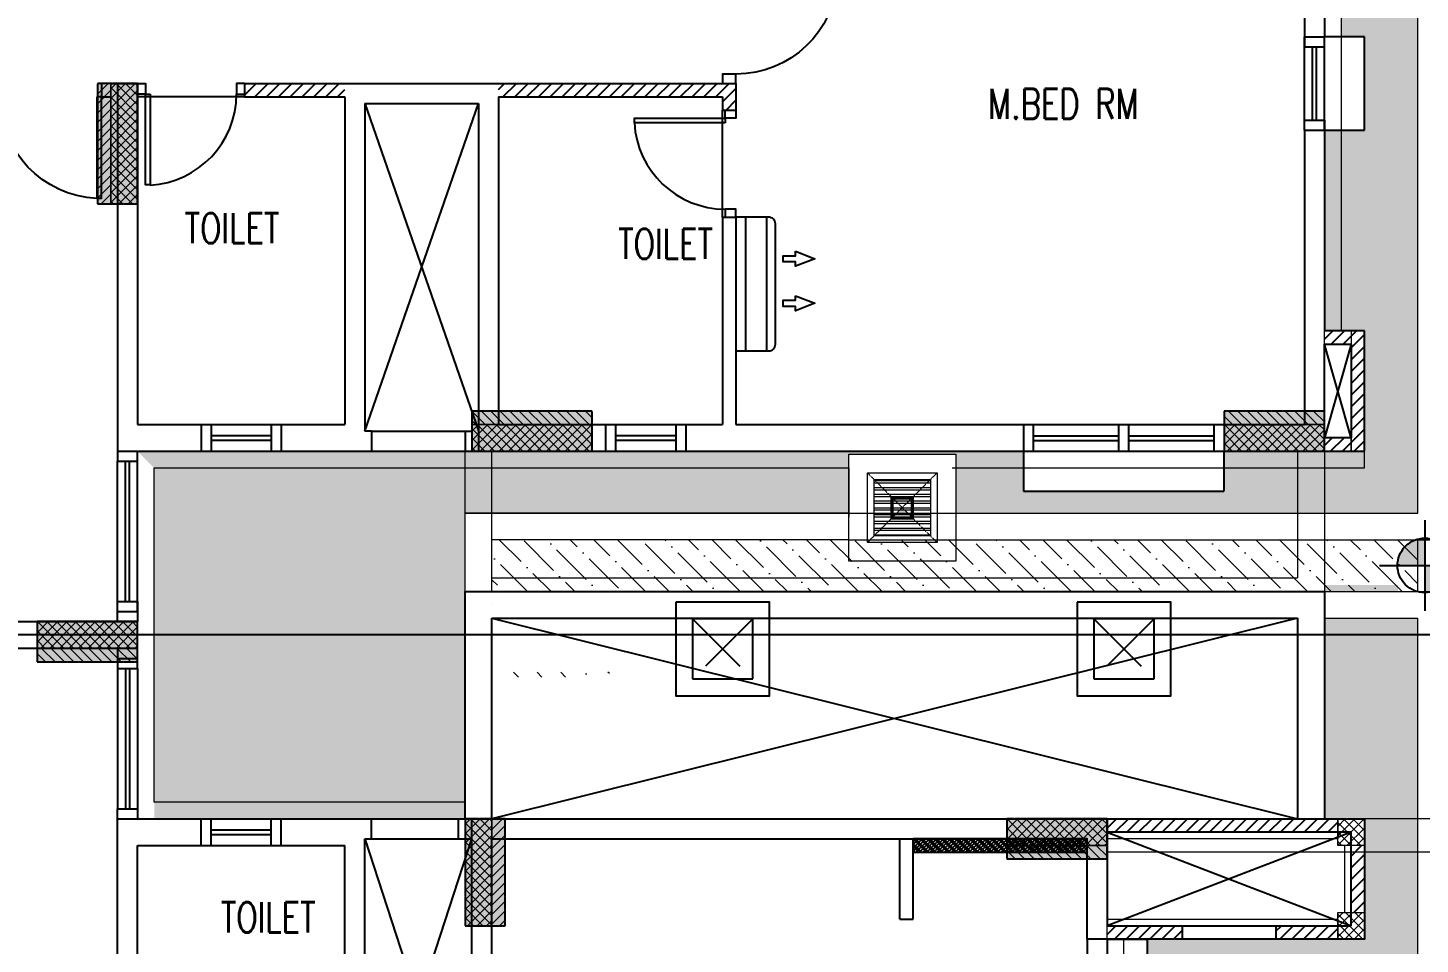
# Model space of a CAD drawing. Header units: millimetres. Extents: x 7964926 to 16080295, y -6277184 to -2986664.
# Drawn here: x 8013416 to 8023827, y -3116447 to -3109593 of the extents above; entities that cross this region are included whole.
import ezdxf

# ---------------------------------------------------------------- set-up
doc = ezdxf.new("R2010")
doc.units = ezdxf.units.MM
doc.header["$LTSCALE"] = 2000
doc.header["$MEASUREMENT"] = 0
for name, pattern in [('( Hidden )', [0.375, 0.25, -0.125]), ('1', [0, 0, 0]), ('CENTER2', [1.125, 0.75, -0.125, 0.125, -0.125]), ('DASHED2', [0.375, 0.25, -0.125]), ('HIDDEN', [0.375, 0.25, -0.125])]:
    doc.linetypes.add(name, pattern=pattern)
for name, color, linetype in [('a-AC units', 7, 'Continuous'), ('a-chajja', 2, 'HIDDEN'), ('a-col', 8, 'DASHED2'), ('a-cutout', 8, 'Continuous'), ('a-door', 8, 'Continuous'), ('a-ele 1', 8, 'Continuous'), ('a-hat col', 252, 'Continuous'), ('a-hatch wall', 8, 'Continuous'), ('a-text m', 8, 'Continuous'), ('a-tile drop', 1, 'Continuous'), ('a-wall', 8, 'Continuous'), ('a-wall @100', 252, 'Continuous'), ('a-window', 8, 'Continuous'), ('EARTHPIT', 230, 'Continuous'), ('L-FL', 7, 'Continuous')]:
    doc.layers.add(name, color=color, linetype=linetype)
for name, color, linetype, lineweight in [('Building block', 7, 'Continuous', 9), ('L - paving', 9, 'Continuous', 5), ('L-CHAMBERS', 50, 'Continuous', 5), ('L-CORECUT', 4, 'Continuous', 5), ('L-ELE 1', 24, 'Continuous', 20), ('L-ELE 2', 30, 'Continuous', 15), ('L-Paver 400x400', 250, '1', 13), ('L-SHRUBS', 96, 'Continuous', 18), ('STR-Column', 250, 'Continuous', 15), ('STR-Column Hatch', 250, 'Continuous', 15), ('STR-Podium Beam', 8, 'Continuous', 15), ('STR-RCC Up Stand', 250, 'Continuous', 15)]:
    doc.layers.add(name, color=color, linetype=linetype, lineweight=lineweight)
doc.styles.add('a-100 txt m', font='romans.shx', dxfattribs={"width": 0.75, "height": 300})
doc.styles.add('Century Gothic', font='GOTHIC.TTF')
doc.styles.get("Standard").update_dxf_attribs({"font": 'romans.shx', "width": 0.75})
pattern_1 = [(45, (1286095.437, 166168.526), (-44.1941738, 44.1941738), [])]
pattern_2 = [(315, (7525272.237, -601275.35), (35.3553391, 35.3553391), []), (45, (7525272.237, -601275.35), (-35.3553391, 35.3553391), [])]
pattern_3 = [(315, (7519897.237, -601275.35), (35.3553391, 35.3553391), []), (45, (7519897.237, -601275.35), (-35.3553391, 35.3553391), [])]
pattern_4 = [(315, (7516397.237, -602750.35), (35.3553391, 35.3553391), []), (45, (7516397.237, -602750.35), (-35.3553391, 35.3553391), [])]
pattern_5 = [(315, (7523647.237, -604225.35), (35.3553391, 35.3553391), []), (45, (7523647.237, -604225.35), (-35.3553391, 35.3553391), [])]
pattern_6 = [(45, (5505401.44, -3613348.786), (-35.3553391, 35.3553391), []), (135, (5505401.44, -3613348.786), (-35.3553391, -35.3553391), [])]
pattern_7 = [(45, (5502751.44, -3607848.786), (-35.3553391, 35.3553391), []), (135, (5502751.44, -3607848.786), (-35.3553391, -35.3553391), [])]
pattern_8 = [(45, (5516563.427, -3499718.836), (-35.3553391, 35.3553391), [])]
pattern_9 = [(315, (7633402.187, -615087.335), (35.3553391, 35.3553391), [])]
pattern_10 = [(315, (7628027.187, -615087.335), (35.3553391, 35.3553391), [])]
pattern_11 = [(45, (5519513.427, -3505218.836), (-35.3553391, 35.3553391), [])]
pattern_12 = [(315, (7624527.187, -616862.335), (35.3553391, 35.3553391), [])]
pattern_13 = [(315, (7631777.187, -618337.335), (35.3553391, 35.3553391), [])]
pattern_14 = [(315, (5509213.427, -3655251.586), (35.3553391, 35.3553391), []), (45, (5509213.427, -3655251.586), (-35.3553391, 35.3553391), [])]
pattern_15 = [(315, (5509212.877, -3656501.586), (35.3553391, 35.3553391), []), (45, (5509212.877, -3656501.586), (-35.3553391, 35.3553391), [])]

# ---------------------------------------------------------------- blocks, each defined once
blk = doc.blocks.new('basement - column')
at = {"layer": 'a-hat col'}
h = blk.add_hatch(color=256, dxfattribs=at)
h.dxf.hatch_style = 1
h.paths.add_polyline_path([(26150, -23949), (25850, -23949), (25850, -24849), (26150, -24849)])
h = blk.add_hatch(color=256, dxfattribs=at)
h.dxf.hatch_style = 1
h.paths.add_polyline_path([(29550, -26399), (28650, -26399), (28650, -26699), (29550, -26699)])
h = blk.add_hatch(color=256, dxfattribs=at)
h.dxf.hatch_style = 1
h.paths.add_polyline_path([(35025, -26399), (34275, -26399), (34275, -26699), (35025, -26699)])
h = blk.add_hatch(color=256, dxfattribs=at)
h.dxf.hatch_style = 1
h.paths.add_polyline_path([(26150, -27974), (25400, -27974), (25400, -28274), (26150, -28274)])
h = blk.add_hatch(color=256, dxfattribs=at)
h.dxf.hatch_style = 1
h.paths.add_polyline_path([(28900, -29449), (28600, -29449), (28600, -30249), (28900, -30249)])
h = blk.add_hatch(color=256, dxfattribs=at)
h.dxf.hatch_style = 1
h.paths.add_polyline_path([(33400, -29449), (32650, -29449), (32650, -29749), (33400, -29749)])
at = {"layer": 'a-col', "linetype": 'DASHED2', "ltscale": 0.001}
for points in [[(25850, -24849), (26150, -24849), (26150, -23949), (25850, -23949)], [(28650, -26399), (28650, -26699), (29550, -26699), (29550, -26399)], [(34275, -26399), (34275, -26699), (35025, -26699), (35025, -26399)], [(25400, -27974), (25400, -28274), (26150, -28274), (26150, -27974)], [(28600, -30249), (28900, -30249), (28900, -29449), (28600, -29449)], [(32650, -29449), (32650, -29749), (33400, -29749), (33400, -29449)]]:
    blk.add_lwpolyline(points, close=True, dxfattribs=at)
blk = doc.blocks.new('*U161')
blk.add_line((70, 0), (70, 0))
blk.add_lwpolyline([(795, 100), (795, 859), (830, 859), (830, 100)], close=True)
for points in [[(0, 100), (70, 100), (70, 0), (0, 0)], [(900, 0), (830, 0), (830, 100), (900, 100)]]:
    blk.add_lwpolyline(points)
blk.add_arc((830, 100), 760, 92.6396, 180)
blk = doc.blocks.new('*U160')
for points in [[(0, 80), (60, 80), (60, 0), (0, 0)], [(800, 80), (740, 80), (740, 0), (800, 0)]]:
    blk.add_lwpolyline(points)
blk.add_lwpolyline([(95, 0), (95, -679), (60, -679), (60, 0)], close=True)
blk.add_arc((57, 2), 683, 273.153, 359.7973)
blk = doc.blocks.new('AC IDU')
at = {"color": 8}
for p, q in [((419493, 283872), (419493, 284872)), ((419651, 283872), (419651, 284872))]:
    blk.add_line(p, q, dxfattribs=at)
blk.add_lwpolyline([(419423, 284872), (419668, 284872, -0.414214), (419718, 284822), (419718, 283922, -0.414214), (419668, 283872), (419423, 283872)], format="xyb", close=True, dxfattribs=at)
at = {"color": 252}
for points in [[(419867, 284460), (420012, 284516), (419867, 284573), (419867, 284539), (419776, 284539), (419776, 284494), (419867, 284494)], [(419867, 284126), (420012, 284183), (419867, 284239), (419867, 284205), (419776, 284205), (419776, 284160), (419867, 284160)]]:
    blk.add_lwpolyline(points, close=True, dxfattribs=at)
blk = doc.blocks.new('GROUND FLOOR -CORE')
at = {"layer": 'Defpoints', "color": 5, "linetype": 'CENTER2', "ltscale": 1000}
blk.add_line((13642.2, -4125), (-21542.2, -4125), dxfattribs=at)
blk = doc.blocks.new('block 1')
at = {"layer": 'a-hatch wall'}
h = blk.add_hatch(dxfattribs=at)
h.set_pattern_fill('ANSI31', color=256, scale=500)
h.set_pattern_definition(pattern_1)
h.paths.add_polyline_path([(8093369, -2873355), (8092619, -2873355), (8092619, -2873455), (8093369, -2873455)])
h = blk.add_hatch(dxfattribs=at)
h.set_pattern_fill('ANSI31', color=256, scale=500)
h.set_pattern_definition(pattern_1)
h.paths.add_polyline_path([(8096294, -2873355), (8094519, -2873355), (8094519, -2873455), (8096194, -2873455), (8096194, -2873555), (8096294, -2873555)])
h = blk.add_hatch(dxfattribs=at)
h.set_pattern_fill('ANSI31', color=256, scale=500)
h.set_pattern_definition(pattern_1)
h.paths.add_polyline_path([(8100994, -2875205), (8100694, -2875205), (8100694, -2875305), (8100894, -2875305), (8100894, -2876005), (8100694, -2876005), (8100694, -2876105), (8100994, -2876105)])
h = blk.add_hatch(dxfattribs=at)
h.set_pattern_fill('ANSI31', color=256, scale=500)
h.set_pattern_definition(pattern_1)
h.paths.add_polyline_path([(8100794, -2878855), (8099069, -2878855), (8099069, -2878955), (8100794, -2878955)])
h.paths.add_polyline_path([(8099631, -2879655), (8099069, -2879655), (8099069, -2879755), (8099631, -2879755)])
h.paths.add_polyline_path([(8100794, -2879655), (8100331, -2879655), (8100331, -2879755), (8100794, -2879755)])
h.paths.add_polyline_path([(8100994, -2879055), (8100894, -2879055), (8100894, -2879555), (8100994, -2879555)])
h = blk.add_hatch(dxfattribs=at)
h.set_pattern_fill('ANSI37', color=256, scale=300)
h.set_pattern_definition([(45, (1285615.5, 166168.526), (-26.5165043, 26.5165043), []), (135, (1285615.5, 166168.526), (-26.5165043, -26.5165043), [])])
h.paths.add_polyline_path([(8097619, -2879005), (8097619, -2879105), (8098919, -2879105), (8098919, -2879005)])
at = {"layer": 'a-chajja', "ltscale": 0.005}
for points in [[(8100694, -2873705), (8100994, -2873705), (8100994, -2873005), (8100694, -2873005)], [(8098444, -2876105), (8098444, -2876405), (8099944, -2876405), (8099944, -2876105)], [(8099069, -2879755), (8099369, -2879755), (8099369, -2881255), (8099069, -2881255)]]:
    blk.add_lwpolyline(points, dxfattribs=at)
at = {"layer": 'a-cutout', "linetype": 'HIDDEN', "ltscale": 1000}
for p, q in [((8093519, -2873505), (8094369, -2875952)), ((8093519, -2875955), (8094369, -2873505)), ((8100894, -2875305), (8100694, -2876005)), ((8100894, -2876005), (8100694, -2875305)), ((8100494, -2877355), (8094468, -2878855)), ((8094469, -2877355), (8100494, -2878855)), ((8100894, -2878955), (8099069, -2879655)), ((8099069, -2878955), (8100894, -2879655)), ((8093519, -2881455), (8094319, -2879005)), ((8093519, -2879005), (8094319, -2881455))]:
    blk.add_line(p, q, dxfattribs=at)
at = {"layer": 'a-door'}
for p, q in [((8093569, -2875955), (8094269, -2875955)), ((8093569, -2876105), (8094269, -2876105)), ((8093569, -2878855), (8094219, -2878855)), ((8093569, -2879005), (8094219, -2879005)), ((8099981, -2879655), (8099981, -2879655))]:
    blk.add_line(p, q, dxfattribs=at)
for points in [[(8099631, -2879655), (8100331, -2879655)], [(8100331, -2879755), (8099631, -2879755)]]:
    blk.add_lwpolyline(points, dxfattribs=at)
at = {"layer": 'a-ele 1'}
for p, q in [((8094269, -2878855), (8094269, -2877155)), ((8094269, -2877155), (8100694, -2877155)), ((8100694, -2877155), (8100694, -2878855)), ((8094469, -2878855), (8094469, -2877355)), ((8094469, -2877355), (8100494, -2877355)), ((8100494, -2877355), (8100494, -2878855)), ((8097519, -2879605), (8097519, -2879005)), ((8097619, -2879605), (8097619, -2879005)), ((8097519, -2879605), (8097619, -2879605))]:
    blk.add_line(p, q, dxfattribs=at)
at = {"layer": 'a-tile drop', "color": 8}
for p, q in [((8092619, -2873455), (8091819, -2873455)), ((8096194, -2874355), (8096194, -2873555))]:
    blk.add_line(p, q, dxfattribs=at)
at = {"layer": 'a-wall'}
for p, q in [((8100694, -2872255), (8100694, -2873005)), ((8100544, -2872405), (8100544, -2873005)), ((8100544, -2873005), (8100694, -2873005)), ((8091619, -2873355), (8091819, -2873355)), ((8091669, -2873355), (8091669, -2876105)), ((8091819, -2873355), (8091819, -2875905)), ((8092619, -2873355), (8094519, -2873355)), ((8092619, -2873355), (8092619, -2873455)), ((8092619, -2873455), (8093369, -2873455)), ((8093369, -2873455), (8093369, -2875905)), ((8094519, -2873355), (8096294, -2873355)), ((8094519, -2873455), (8096194, -2873455)), ((8094519, -2873455), (8094519, -2875905)), ((8096194, -2873455), (8096194, -2873555)), ((8096294, -2873355), (8096294, -2873555)), ((8093519, -2873505), (8094369, -2873505)), ((8093519, -2873505), (8093519, -2875955)), ((8094369, -2873505), (8094369, -2876105)), ((8096194, -2873555), (8096294, -2873555)), ((8100544, -2873705), (8100544, -2875905)), ((8100544, -2873705), (8100694, -2873705)), ((8100694, -2873705), (8100694, -2875205)), ((8096194, -2874355), (8096294, -2874355)), ((8096194, -2874355), (8096194, -2875905)), ((8096294, -2874355), (8096294, -2875905)), ((8100994, -2875205), (8100694, -2875205)), ((8100994, -2876105), (8100994, -2875205)), ((8100694, -2875305), (8100894, -2875305)), ((8100694, -2876005), (8100694, -2875305)), ((8100894, -2875305), (8100894, -2876005)), ((8091819, -2875905), (8092294, -2875905)), ((8092294, -2875905), (8092294, -2876105)), ((8092894, -2875905), (8093369, -2875905)), ((8092894, -2875905), (8092894, -2876105)), ((8093569, -2875955), (8093519, -2875955)), ((8093569, -2875955), (8093569, -2876105)), ((8094269, -2875955), (8094319, -2875955)), ((8094269, -2875955), (8094269, -2876105)), ((8094519, -2875905), (8095319, -2875905)), ((8095319, -2875905), (8095319, -2876105)), ((8095919, -2875905), (8096194, -2875905)), ((8095919, -2875905), (8095919, -2876105)), ((8096294, -2875905), (8100544, -2875905)), ((8098444, -2875905), (8098444, -2876105)), ((8098444, -2875905), (8098444, -2876055)), ((8100894, -2876005), (8100694, -2876005)), ((8091669, -2876105), (8092294, -2876105)), ((8092894, -2876105), (8093569, -2876105)), ((8094269, -2876105), (8094319, -2876105)), ((8094319, -2876105), (8095319, -2876105)), ((8095919, -2876105), (8100694, -2876105)), ((8100694, -2876105), (8100994, -2876105)), ((8088319, -2877380), (8091819, -2877380)), ((8091819, -2877580), (8091819, -2877380)), ((8088319, -2877580), (8091819, -2877580)), ((8091669, -2878855), (8092294, -2878855)), ((8091669, -2881605), (8091669, -2878855)), ((8092294, -2879055), (8092294, -2878855)), ((8092894, -2878855), (8093569, -2878855)), ((8092894, -2879055), (8092894, -2878855)), ((8093569, -2879005), (8093569, -2878855)), ((8094219, -2878855), (8094319, -2878855)), ((8094219, -2879005), (8094219, -2878855)), ((8094319, -2878855), (8099069, -2878855)), ((8094319, -2881455), (8094319, -2878855)), ((8099069, -2878855), (8099069, -2879655)), ((8100894, -2878955), (8099069, -2878955)), ((8100894, -2879655), (8100894, -2878955)), ((8091819, -2879055), (8092294, -2879055)), ((8091819, -2881605), (8091819, -2879055)), ((8092894, -2879055), (8093369, -2879055)), ((8093369, -2881505), (8093369, -2879055)), ((8093519, -2879005), (8093569, -2879005)), ((8093519, -2881455), (8093519, -2879005)), ((8094219, -2879005), (8094319, -2879005)), ((8094469, -2879005), (8098919, -2879005)), ((8094469, -2881605), (8094469, -2879005)), ((8098919, -2879755), (8098919, -2879005)), ((8099069, -2879655), (8099631, -2879655)), ((8099631, -2879655), (8099631, -2879755)), ((8100331, -2879655), (8100894, -2879655)), ((8100331, -2879655), (8100331, -2879755))]:
    blk.add_line(p, q, dxfattribs=at)
for points in [[(8091669, -2877380), (8091669, -2877305), (8091819, -2877305), (8091819, -2877380)], [(8091669, -2877580), (8091669, -2877655), (8091819, -2877655), (8091819, -2877580)], [(8099069, -2878855), (8100994, -2878855), (8100994, -2879755), (8100331, -2879755)], [(8099631, -2879755), (8098919, -2879755)]]:
    blk.add_lwpolyline(points, dxfattribs=at)
at = {"layer": 'a-wall @100'}
blk.add_lwpolyline([(8097619, -2879005), (8097619, -2879105), (8098919, -2879105), (8098919, -2879005)], close=True, dxfattribs=at)
at = {"layer": 'a-window'}
for p, q in [((8100544, -2873705), (8100544, -2873005)), ((8100694, -2873705), (8100694, -2873005)), ((8100604, -2873630), (8100604, -2873080)), ((8100634, -2873630), (8100634, -2873080)), ((8092294, -2875905), (8092894, -2875905)), ((8092369, -2875905), (8092369, -2876105)), ((8092819, -2875905), (8092819, -2876105)), ((8095319, -2875905), (8095919, -2875905)), ((8095394, -2875905), (8095394, -2876105)), ((8095844, -2875905), (8095844, -2876105)), ((8098444, -2875905), (8099944, -2875905)), ((8098519, -2876105), (8098519, -2875905)), ((8099156, -2876105), (8099156, -2875905)), ((8099231, -2876105), (8099231, -2875905)), ((8099869, -2876105), (8099869, -2875905)), ((8092369, -2875988), (8092819, -2875988)), ((8092369, -2876023), (8092819, -2876023)), ((8095394, -2875988), (8095844, -2875988)), ((8095394, -2876023), (8095844, -2876023)), ((8098519, -2875990), (8099156, -2875990)), ((8098519, -2876025), (8099156, -2876025)), ((8099231, -2875990), (8099869, -2875990)), ((8099231, -2876025), (8099869, -2876025)), ((8092294, -2876105), (8092894, -2876105)), ((8095319, -2876105), (8095919, -2876105)), ((8098444, -2876105), (8099944, -2876105)), ((8091669, -2877305), (8091669, -2876180)), ((8091729, -2877230), (8091729, -2876180)), ((8091759, -2877230), (8091759, -2876180)), ((8091819, -2877305), (8091819, -2876180)), ((8091669, -2877730), (8091669, -2878780)), ((8091729, -2877730), (8091729, -2878780)), ((8091759, -2877730), (8091759, -2878780)), ((8091819, -2877730), (8091819, -2878780)), ((8092294, -2878855), (8092894, -2878855)), ((8092369, -2879055), (8092369, -2878855)), ((8092819, -2879055), (8092819, -2878855)), ((8092369, -2878938), (8092819, -2878938)), ((8092369, -2878973), (8092819, -2878973)), ((8092294, -2879055), (8092894, -2879055)), ((8098919, -2879755), (8098919, -2881255)), ((8099069, -2879755), (8099069, -2881255))]:
    blk.add_line(p, q, dxfattribs=at)
for points in [[(8100544, -2873005), (8100544, -2873080), (8100694, -2873080), (8100694, -2873005)], [(8100544, -2873705), (8100544, -2873630), (8100694, -2873630), (8100694, -2873705)], [(8091669, -2876105), (8091669, -2876180), (8091819, -2876180), (8091819, -2876105)], [(8091669, -2877305), (8091669, -2877230), (8091819, -2877230), (8091819, -2877305)], [(8091669, -2877655), (8091669, -2877730), (8091819, -2877730), (8091819, -2877655)], [(8091669, -2878855), (8091669, -2878780), (8091819, -2878780), (8091819, -2878855)]]:
    blk.add_lwpolyline(points, dxfattribs=at)
at = {"ltscale": 750}
blk.add_blockref('GROUND FLOOR -CORE', (8088319, -2873355), dxfattribs=at)
at = {"layer": 'a-AC units', "xscale": -1, "rotation": 180.0000000001228}
blk.add_blockref('AC IDU', (7676871, -2590483), dxfattribs=at)
blk.add_blockref('AC IDU', (7676871, -2590483), dxfattribs=at)
at = {"layer": 'a-door', "xscale": -1}
for p, rotation in [((8096194, -2873355), 270), ((8090719, -2873355), 180)]:
    blk.add_blockref('*U161', p, dxfattribs=dict(at, rotation=rotation))
at = {"layer": 'a-door'}
blk.add_blockref('*U160', (8091819, -2873435), dxfattribs=at)
at = {"layer": 'a-door', "rotation": 270}
blk.add_blockref('*U160', (8096214, -2873555), dxfattribs=at)
blk = doc.blocks.new('finish lvl')
h = blk.add_hatch(color=256)
edge = h.paths.add_edge_path()
edge.add_ellipse((0.0378, 0.003), major_axis=(-0.0305, 0.0305), ratio=1, start_angle=-45, end_angle=45)
edge.add_line((-0.0053, 0.003), (0.0378, 0.003))
edge.add_line((0.0378, 0.003), (0.0378, 0.0461))
edge = h.paths.add_edge_path()
edge.add_ellipse((0.0378, 0.003), major_axis=(-0.0305, 0.0305), ratio=1, start_angle=135, end_angle=225)
edge.add_line((0.0809, 0.003), (0.0378, 0.003))
edge.add_line((0.0378, 0.003), (0.0378, -0.0401))
for p, q in [((0.0378, 0.0748), (0.0378, -0.0688)), ((-0.034, 0.003), (0.4857, 0.003))]:
    blk.add_line(p, q)
blk.add_ellipse((0.0378, 0.003), major_axis=(-0.0305, 0.0305), ratio=1, start_param=1.570796326794534, end_param=7.85398163397412)
at = {"layer": 'L-FL'}
for tag, p in [('%%P0.00', (0.1256, 0.0357)), ('FIN.LVL.', (0.1075, -0.103))]:
    blk.add_attdef(tag, p, '', height=0.08, dxfattribs=at)
blk = doc.blocks.new('GI-1')
at = {"layer": 'EARTHPIT', "color": 8, "linetype": '( Hidden )'}
for p, q in [((-225, 225), (225, -225)), ((225, 225), (-225, -225))]:
    blk.add_line(p, q, dxfattribs=at)
at = {"layer": 'EARTHPIT', "color": 7}
blk.add_lwpolyline([(-350, 350), (-350, -350), (350, -350), (350, 350)], close=True, dxfattribs=at)
at = {"layer": 'EARTHPIT', "color": 7, "linetype": '( Hidden )'}
blk.add_lwpolyline([(-225, 225), (-225, -225), (225, -225), (225, 225)], close=True, dxfattribs=at)
blk = doc.blocks.new('CHAMBERS')
at = {"layer": 'L-Paver 400x400', "true_color": 0x636466}
h = blk.add_hatch(dxfattribs=at)
h.set_pattern_fill('ANSI32', color=251, scale=135, angle=315)
h.set_pattern_definition([(0, (0.48, 1.42), (1e-14, 50.625), []), (0, (17.355, -15.46), (1e-14, 50.625), [])])
h.paths.add_polyline_path([(7999084, -3148058), (7998664, -3148058), (7998664, -3148478), (7999084, -3148478)])
at = {"layer": 'L-CHAMBERS', "color": 42}
for points in [[(7999274, -3148668), (7998474, -3148668), (7998474, -3147868), (7999274, -3147868)], [(7999134, -3148528), (7998614, -3148528), (7998614, -3148008), (7999134, -3148008)], [(7999084, -3148478), (7998664, -3148478), (7998664, -3148058), (7999084, -3148058)]]:
    blk.add_lwpolyline(points, close=True, dxfattribs=at)
at = {"layer": 'L-Paver 400x400', "color": 251, "linetype": '( Hidden )', "ltscale": 0.005, "true_color": 0x636466}
for p, q in [((7998614, -3148008), (7999134, -3148528)), ((7998614, -3148528), (7999134, -3148008))]:
    blk.add_line(p, q, dxfattribs=at)

msp = doc.modelspace()

# ---------------------------------------------------------------- hatches: boundary and pattern name
at = {"layer": 'a-hatch wall'}
h = msp.add_hatch(dxfattribs=at)
h.set_pattern_fill('ANSI37', color=256, scale=300)
h.set_pattern_definition([(45, (1208032.907, -70486.104), (-26.5165043, 26.5165043), []), (135, (1208032.907, -70486.104), (-26.5165043, -26.5165043), [])])
h.paths.add_polyline_path([(8020036.1, -3115660), (8020036.1, -3115760), (8021336.1, -3115760), (8021336.1, -3115660)])
at = {"layer": 'L - paving'}
h = msp.add_hatch(dxfattribs=at)
h.set_pattern_fill('ANSI36', color=256, scale=1000, angle=90)
h.set_pattern_definition([(135, (-49.87, 12687.32), (-243.067956, 66.2912607), [312.5, -62.5, 0, -62.5])])
edge = h.paths.add_edge_path()
edge.add_line((8023661.3, -3113422.6), (8018661.3, -3113422.6))
edge.add_line((8018661.3, -3113422.6), (8016986.2, -3113422.6))
edge.add_line((8016986.2, -3113422.6), (8016986.2, -3113422.7))
edge.add_line((8016986.2, -3113422.7), (8016886.3, -3113422.7))
edge.add_line((8016886.3, -3113422.7), (8016886.3, -3113498.9))
edge.add_arc((8016812, -3114449.3), 953.3, 2.20417, 85.53081, ccw=False)
edge.add_line((8017764.6, -3114412.6), (8017764.6, -3114449.3))
edge.add_line((8017764.6, -3114449.3), (8016886.3, -3114449.3))
edge.add_line((8016886.3, -3114449.3), (8016886.3, -3113810))
edge.add_line((8016886.3, -3113810), (8023661.3, -3113810))
edge.add_line((8023811.3, -3113810), (8023811.3, -3113422.7))
edge = h.paths.add_edge_path(flags=17)
edge.add_line((8016886.3, -3113498.9), (8016886.3, -3114412.6))
edge.add_line((8016886.3, -3114412.6), (8017764.6, -3114412.6))
edge.add_arc((8016812, -3114449.3), 953.3, 2.20417, 85.53081)
at = {"layer": 'L-SHRUBS'}
h = msp.add_hatch(dxfattribs=at)
h.set_pattern_fill('GRASS', color=256, scale=200)
h.paths.add_polyline_path([(8019993, -3113221.9), (8019954.6, -3113183.5), (8019916.3, -3113221.9)], flags=17)
h.paths.add_polyline_path([(8021566.7, -3104930), (8022366.3, -3104930), (8022366.3, -3105728.5), (8021566.7, -3105728.5)], flags=16)
h.paths.add_polyline_path([(8020136.3, -3108785), (8023236.1, -3108785), (8023236.1, -3109660), (8023411.3, -3109660), (8023411.3, -3110360), (8023111.3, -3110360), (8023111.3, -3111860), (8023411.3, -3111860), (8023411.3, -3112760), (8023111.2, -3112760), (8023111.2, -3112760), (8022361.3, -3112760), (8022361.3, -3113060), (8020861.3, -3113060), (8020861.3, -3112760), (8018336.3, -3112760), (8017636.2, -3112760), (8017636.2, -3112760), (8016736.2, -3112760), (8014236.3, -3112760), (8014361, -3112885), (8014361.2, -3115510), (8016686.3, -3115510), (8016686.3, -3113760), (8016686.3, -3113221.3), (8019554.6, -3113221.8), (8019554.6, -3112785), (8020354.6, -3112785), (8020354.6, -3113222), (8023811.3, -3113222.7), (8023811.3, -3113222), (8023811.3, -3103260.7), (8023411.3, -3103260), (8023411.3, -3103960), (8021486.1, -3103960), (8021486.1, -3105460), (8021486.3, -3105460), (8021486.3, -3105935), (8020736.2, -3105935), (8020136.3, -3105935)])
h = msp.add_hatch(dxfattribs=at)
h.set_pattern_fill('GRASS', color=256, scale=200)
h.paths.add_polyline_path([(8023661.3, -3113810), (8023661.3, -3113760), (8023111.3, -3113760), (8023111.3, -3113810)])
h.paths.add_polyline_path([(8021784, -3118777.2), (8022584, -3118777.2), (8022584, -3119575.8), (8021784, -3119575.8)], flags=16)
h.paths.add_polyline_path([(8021607.2, -3125334.9), (8021606.7, -3125910), (8023661.3, -3125910), (8023661.3, -3114010), (8023111.3, -3114010), (8023111.3, -3115510), (8023411.3, -3115510), (8023411.3, -3116410), (8021786.3, -3116410), (8021786.3, -3117910), (8021486.3, -3117910), (8021486.3, -3118260), (8020736.2, -3118260), (8020136.3, -3118260), (8020136.3, -3121235), (8022361.2, -3121235), (8022361.2, -3121260), (8023111.2, -3121260), (8023111.2, -3121360), (8023111.3, -3121360), (8023111.3, -3122110), (8023411.3, -3122110), (8023411.3, -3122810), (8023111.3, -3122810), (8023111.3, -3124310), (8023411.3, -3124310), (8023411.3, -3125210), (8023111.2, -3125210), (8023111.2, -3125210), (8023111, -3125210), (8023111.1, -3125335.1)])
h.paths.add_polyline_path([(8020806.7, -3125910), (8020806.7, -3125335), (8018711.3, -3125335), (8018711.3, -3125910)])
h.paths.add_polyline_path([(8023211.3, -3118331.7), (8023561.3, -3118331.7), (8023561.3, -3117981.7), (8023211.3, -3117981.7)], flags=16)
h = msp.add_hatch(dxfattribs=at)
h.set_pattern_fill('GRASS', color=256, scale=200)
edge = h.paths.add_edge_path()
edge.add_line((8023661.3, -3113810), (8023661.3, -3113760))
edge.add_line((8023661.3, -3113810), (8023111.3, -3113810))
edge.add_line((8023111.3, -3113760), (8023111.3, -3113810))
edge.add_line((8023111.3, -3113810), (8023661.3, -3113810))
h.paths.add_polyline_path([(8021784, -3118777.2), (8022584, -3118777.2), (8022584, -3119575.8), (8021784, -3119575.8)], flags=16)
h.paths.add_polyline_path([(8020806.7, -3125910), (8020806.7, -3125335), (8018711.3, -3125335), (8018711.3, -3125910)])
h.paths.add_polyline_path([(8023561.3, -3118331.7), (8023211.3, -3118331.7), (8023211.3, -3117981.7), (8023561.3, -3117981.7)])
h.paths.add_polyline_path([(8023236.1, -3121235), (8023236.1, -3122110), (8023411.3, -3122110), (8023411.3, -3122810), (8023111.3, -3122810), (8023111.3, -3124310), (8023411.3, -3124310), (8023411.3, -3125210), (8023111.2, -3125210), (8023111.2, -3125210), (8023111, -3125210), (8023111.1, -3125335.1), (8021607.2, -3125334.9), (8021606.7, -3125910), (8023811.3, -3125910), (8023811.3, -3114010), (8023111.3, -3114010), (8023111.3, -3115510), (8023411.3, -3115510), (8023411.3, -3116410), (8021786.3, -3116410), (8021786.3, -3117910), (8021486.3, -3117910), (8021486.3, -3118260), (8020736.2, -3118260), (8020136.3, -3118260), (8020136.3, -3121235)])
at = {"layer": 'STR-Column Hatch'}
h = msp.add_hatch(dxfattribs=at)
h.set_pattern_fill('ANSI31', color=250, scale=400)
h.set_pattern_definition(pattern_8)
h.paths.add_polyline_path([(8013936.1, -3110910), (8014036.1, -3110910), (8014036.1, -3110010), (8013936.1, -3110010)])
h = msp.add_hatch(dxfattribs=at)
h.set_pattern_fill('ANSI31', color=250, scale=400)
h.set_pattern_definition(pattern_8)
h.paths.add_polyline_path([(8013936.1, -3110910), (8014036.1, -3110910), (8014036.1, -3110010), (8013936.1, -3110010)])
h = msp.add_hatch(dxfattribs=at)
h.set_pattern_fill('ANSI37', color=250, scale=400)
h.set_pattern_definition(pattern_7)
h.paths.add_polyline_path([(8014036.1, -3110910), (8014236.1, -3110910), (8014236.1, -3110010), (8014036.1, -3110010)])
h = msp.add_hatch(dxfattribs=at)
h.set_pattern_fill('ANSI37', color=250, scale=400)
h.set_pattern_definition(pattern_7)
h.paths.add_polyline_path([(8014036.1, -3110910), (8014236.1, -3110910), (8014236.1, -3110010), (8014036.1, -3110010)])
h = msp.add_hatch(dxfattribs=at)
h.set_pattern_fill('ANSI31', color=250, scale=400, angle=-90)
h.set_pattern_definition(pattern_10)
h.paths.add_polyline_path([(8016736.1, -3112460), (8016736.1, -3112560), (8017636.1, -3112560), (8017636.1, -3112460)])
h = msp.add_hatch(dxfattribs=at)
h.set_pattern_fill('ANSI31', color=250, scale=400, angle=-90)
h.set_pattern_definition(pattern_10)
h.paths.add_polyline_path([(8016736.1, -3112460), (8016736.1, -3112560), (8017636.1, -3112560), (8017636.1, -3112460)])
h = msp.add_hatch(dxfattribs=at)
h.set_pattern_fill('ANSI31', color=250, scale=400, angle=-90)
h.set_pattern_definition(pattern_9)
h.paths.add_polyline_path([(8022361.1, -3112460), (8022361.1, -3112560), (8023111.1, -3112560), (8023111.1, -3112460)])
h = msp.add_hatch(dxfattribs=at)
h.set_pattern_fill('ANSI31', color=250, scale=400, angle=-90)
h.set_pattern_definition(pattern_9)
h.paths.add_polyline_path([(8022361.1, -3112460), (8022361.1, -3112560), (8023111.1, -3112560), (8023111.1, -3112460)])
h = msp.add_hatch(dxfattribs=at)
h.set_pattern_fill('ANSI37', color=250, scale=400, angle=-90)
h.set_pattern_definition(pattern_3)
h.paths.add_polyline_path([(8016736.1, -3112560), (8016736.1, -3112760), (8017636.1, -3112760), (8017636.1, -3112560)])
h = msp.add_hatch(dxfattribs=at)
h.set_pattern_fill('ANSI37', color=250, scale=400, angle=-90)
h.set_pattern_definition(pattern_3)
h.paths.add_polyline_path([(8016736.1, -3112560), (8016736.1, -3112760), (8017636.1, -3112760), (8017636.1, -3112560)])
h = msp.add_hatch(dxfattribs=at)
h.set_pattern_fill('ANSI37', color=250, scale=400, angle=-90)
h.set_pattern_definition(pattern_2)
h.paths.add_polyline_path([(8022361.1, -3112560), (8022361.1, -3112760), (8023111.1, -3112760), (8023111.1, -3112560)])
h = msp.add_hatch(dxfattribs=at)
h.set_pattern_fill('ANSI37', color=250, scale=400, angle=-90)
h.set_pattern_definition(pattern_2)
h.paths.add_polyline_path([(8022361.1, -3112560), (8022361.1, -3112760), (8023111.1, -3112760), (8023111.1, -3112560)])
h = msp.add_hatch(dxfattribs=at)
h.set_pattern_fill('ANSI37', color=250, scale=400, angle=-90)
h.set_pattern_definition(pattern_4)
h.paths.add_polyline_path([(8013486.1, -3114035), (8013486.1, -3114235), (8014236.1, -3114235), (8014236.1, -3114035)])
h = msp.add_hatch(dxfattribs=at)
h.set_pattern_fill('ANSI37', color=250, scale=400, angle=-90)
h.set_pattern_definition(pattern_4)
h.paths.add_polyline_path([(8013486.1, -3114035), (8013486.1, -3114235), (8014236.1, -3114235), (8014236.1, -3114035)])
h = msp.add_hatch(dxfattribs=at)
h.set_pattern_fill('ANSI31', color=250, scale=400, angle=-90)
h.set_pattern_definition(pattern_12)
h.paths.add_polyline_path([(8013486.1, -3114235), (8013486.1, -3114335), (8014236.1, -3114335), (8014236.1, -3114235)])
h = msp.add_hatch(dxfattribs=at)
h.set_pattern_fill('ANSI31', color=250, scale=400, angle=-90)
h.set_pattern_definition(pattern_12)
h.paths.add_polyline_path([(8013486.1, -3114235), (8013486.1, -3114335), (8014236.1, -3114335), (8014236.1, -3114235)])
h = msp.add_hatch(dxfattribs=at)
h.set_pattern_fill('ANSI37', color=250, scale=400)
h.set_pattern_definition(pattern_6)
h.paths.add_polyline_path([(8016686.1, -3116310), (8016886.1, -3116310), (8016886.1, -3115510), (8016686.1, -3115510)])
h = msp.add_hatch(dxfattribs=at)
h.set_pattern_fill('ANSI37', color=250, scale=400)
h.set_pattern_definition(pattern_6)
h.paths.add_polyline_path([(8016686.1, -3116310), (8016886.1, -3116310), (8016886.1, -3115510), (8016686.1, -3115510)])
h = msp.add_hatch(dxfattribs=at)
h.set_pattern_fill('ANSI31', color=250, scale=400)
h.set_pattern_definition(pattern_11)
h.paths.add_polyline_path([(8016886.1, -3116310), (8016986.1, -3116310), (8016986.1, -3115510), (8016886.1, -3115510)])
h = msp.add_hatch(dxfattribs=at)
h.set_pattern_fill('ANSI31', color=250, scale=400)
h.set_pattern_definition(pattern_11)
h.paths.add_polyline_path([(8016886.1, -3116310), (8016986.1, -3116310), (8016986.1, -3115510), (8016886.1, -3115510)])
h = msp.add_hatch(dxfattribs=at)
h.set_pattern_fill('ANSI37', color=250, scale=400, angle=-90)
h.set_pattern_definition(pattern_5)
h.paths.add_polyline_path([(8020736.1, -3115510), (8020736.1, -3115710), (8021486.1, -3115710), (8021486.1, -3115510)])
h = msp.add_hatch(dxfattribs=at)
h.set_pattern_fill('ANSI37', color=250, scale=400, angle=-90)
h.set_pattern_definition(pattern_5)
h.paths.add_polyline_path([(8020736.1, -3115510), (8020736.1, -3115710), (8021486.1, -3115710), (8021486.1, -3115510)])
h = msp.add_hatch(dxfattribs=at)
h.set_pattern_fill('ANSI37', color=250, scale=400, angle=-90)
h.set_pattern_definition(pattern_14)
h.paths.add_polyline_path([(8023211.1, -3115510), (8023411.1, -3115510), (8023411.1, -3115710), (8023211.1, -3115710)])
h = msp.add_hatch(dxfattribs=at)
h.set_pattern_fill('ANSI37', color=250, scale=400, angle=-90)
h.set_pattern_definition(pattern_14)
h.paths.add_polyline_path([(8023211.1, -3115510), (8023411.1, -3115510), (8023411.1, -3115710), (8023211.1, -3115710)])
h = msp.add_hatch(dxfattribs=at)
h.set_pattern_fill('ANSI31', color=250, scale=400, angle=-90)
h.set_pattern_definition(pattern_13)
h.paths.add_polyline_path([(8020736.1, -3115710), (8020736.1, -3115810), (8021486.1, -3115810), (8021486.1, -3115710)])
h = msp.add_hatch(dxfattribs=at)
h.set_pattern_fill('ANSI31', color=250, scale=400, angle=-90)
h.set_pattern_definition(pattern_13)
h.paths.add_polyline_path([(8020736.1, -3115710), (8020736.1, -3115810), (8021486.1, -3115810), (8021486.1, -3115710)])
h = msp.add_hatch(dxfattribs=at)
h.set_pattern_fill('ANSI37', color=250, scale=400, angle=-90)
h.set_pattern_definition(pattern_15)
h.paths.add_polyline_path([(8023211.1, -3116210), (8023411.1, -3116210), (8023411.1, -3116410), (8023211.1, -3116410)])
h = msp.add_hatch(dxfattribs=at)
h.set_pattern_fill('ANSI37', color=250, scale=400, angle=-90)
h.set_pattern_definition(pattern_15)
h.paths.add_polyline_path([(8023211.1, -3116210), (8023411.1, -3116210), (8023411.1, -3116410), (8023211.1, -3116410)])

# ---------------------------------------------------------------- linework, layer by layer
at = {"layer": 'L-CORECUT', "const_width": 25}
msp.add_lwpolyline([(8019879.1, -3113110), (8020029.1, -3113110), (8020029.1, -3113260), (8019879.1, -3113260)], close=True, dxfattribs=at)
at = {"layer": 'L-ELE 1'}
for p, q in [((8019554.1, -3113422.7), (8016886.3, -3113422.7)), ((8016886.3, -3113810), (8016886.3, -3113422.7)), ((8019554.1, -3113422.7), (8024011.3, -3113422.7)), ((8023111.3, -3113810), (8024011.3, -3113810))]:
    msp.add_line(p, q, dxfattribs=at)
at = {"layer": 'L-ELE 2'}
for p, q in [((8023811.3, -3113222.7), (8023811.3, -3103260)), ((8016686.3, -3113222.7), (8023811.3, -3113222.7)), ((8019554.1, -3113222.7), (8016686.3, -3113222.7)), ((8016686.3, -3113810), (8016686.3, -3113222.7)), ((8023811.3, -3113810), (8023811.3, -3113422.7)), ((8023111.3, -3114010), (8023811.3, -3114010)), ((8023811.3, -3125910), (8023811.3, -3114010))]:
    msp.add_line(p, q, dxfattribs=at)
for points in [[(8020136.1, -3108785), (8023236.1, -3108785), (8023236.1, -3111860)], [(8020329.1, -3112885), (8023411.1, -3112885), (8023411.1, -3112760)], [(8016686.1, -3115385), (8014361.2, -3115385), (8014361, -3112885), (8019554.3, -3112885), (8019554.3, -3113247.7)], [(8020136.2, -3118385), (8021611.1, -3118385), (8021611.1, -3116410)]]:
    msp.add_lwpolyline(points, dxfattribs=at)
at = {"layer": 'STR-Column', "color": 8}
for points in [[(8013936.1, -3110910), (8014036.1, -3110910), (8014036.1, -3110010), (8013936.1, -3110010)], [(8013936.1, -3110910), (8014036.1, -3110910), (8014036.1, -3110010), (8013936.1, -3110010)], [(8014036.1, -3110910), (8014236.1, -3110910), (8014236.1, -3110010), (8014036.1, -3110010)], [(8014036.1, -3110910), (8014236.1, -3110910), (8014236.1, -3110010), (8014036.1, -3110010)], [(8016736.1, -3112460), (8016736.1, -3112560), (8017636.1, -3112560), (8017636.1, -3112460)], [(8016736.1, -3112460), (8016736.1, -3112560), (8017636.1, -3112560), (8017636.1, -3112460)], [(8022361.1, -3112460), (8022361.1, -3112560), (8023111.1, -3112560), (8023111.1, -3112460)], [(8022361.1, -3112460), (8022361.1, -3112560), (8023111.1, -3112560), (8023111.1, -3112460)], [(8016736.1, -3112560), (8016736.1, -3112760), (8017636.1, -3112760), (8017636.1, -3112560)], [(8016736.1, -3112560), (8016736.1, -3112760), (8017636.1, -3112760), (8017636.1, -3112560)], [(8022361.1, -3112560), (8022361.1, -3112760), (8023111.1, -3112760), (8023111.1, -3112560)], [(8022361.1, -3112560), (8022361.1, -3112760), (8023111.1, -3112760), (8023111.1, -3112560)], [(8013486.1, -3114035), (8013486.1, -3114235), (8014236.1, -3114235), (8014236.1, -3114035)], [(8013486.1, -3114035), (8013486.1, -3114235), (8014236.1, -3114235), (8014236.1, -3114035)], [(8013486.1, -3114235), (8013486.1, -3114335), (8014236.1, -3114335), (8014236.1, -3114235)], [(8013486.1, -3114235), (8013486.1, -3114335), (8014236.1, -3114335), (8014236.1, -3114235)], [(8016686.1, -3116310), (8016886.1, -3116310), (8016886.1, -3115510), (8016686.1, -3115510)], [(8016686.1, -3116310), (8016886.1, -3116310), (8016886.1, -3115510), (8016686.1, -3115510)], [(8016886.1, -3116310), (8016986.1, -3116310), (8016986.1, -3115510), (8016886.1, -3115510)], [(8016886.1, -3116310), (8016986.1, -3116310), (8016986.1, -3115510), (8016886.1, -3115510)], [(8020736.1, -3115510), (8020736.1, -3115710), (8021486.1, -3115710), (8021486.1, -3115510)], [(8020736.1, -3115510), (8020736.1, -3115710), (8021486.1, -3115710), (8021486.1, -3115510)], [(8023211.1, -3115510), (8023411.1, -3115510), (8023411.1, -3115710), (8023211.1, -3115710)], [(8023211.1, -3115510), (8023411.1, -3115510), (8023411.1, -3115710), (8023211.1, -3115710)], [(8020736.1, -3115710), (8020736.1, -3115810), (8021486.1, -3115810), (8021486.1, -3115710)], [(8020736.1, -3115710), (8020736.1, -3115810), (8021486.1, -3115810), (8021486.1, -3115710)], [(8023211.1, -3116210), (8023411.1, -3116210), (8023411.1, -3116410), (8023211.1, -3116410)], [(8023211.1, -3116210), (8023411.1, -3116210), (8023411.1, -3116410), (8023211.1, -3116410)]]:
    msp.add_lwpolyline(points, close=True, dxfattribs=at)
at = {"layer": 'STR-Podium Beam', "linetype": 'HIDDEN', "lineweight": 5, "ltscale": 0.005}
for p, q in [((8016686.1, -3115510), (8016686.1, -3112760)), ((8016686.1, -3115510), (8016686.1, -3112760)), ((8016886.1, -3113710), (8016886.1, -3112760)), ((8016886.1, -3113710), (8016886.1, -3112760)), ((8022911.1, -3112760), (8022911.1, -3113710)), ((8022911.1, -3112760), (8022911.1, -3113710)), ((8023111.1, -3112760), (8023111.1, -3115510)), ((8023111.1, -3112760), (8023111.1, -3115510)), ((8022911.1, -3113710), (8016886.1, -3113710)), ((8022911.1, -3113710), (8016886.1, -3113710)), ((8016886.1, -3115510), (8016886.1, -3114010)), ((8022911.1, -3114010), (8016886.1, -3114010)), ((8016886.1, -3115510), (8016886.1, -3114010)), ((8022911.1, -3114010), (8016886.1, -3114010)), ((8022911.1, -3114010), (8022911.1, -3115510)), ((8022911.1, -3114010), (8022911.1, -3115510)), ((8022911.1, -3115510), (8021486.1, -3115510)), ((8022911.1, -3115510), (8021486.1, -3115510)), ((8026686.1, -3115510), (8023111.1, -3115510)), ((8026686.1, -3115510), (8023111.1, -3115510)), ((8026686.1, -3115760), (8021486.1, -3115760)), ((8026686.1, -3115760), (8021486.1, -3115760))]:
    msp.add_line(p, q, dxfattribs=at)
at = {"layer": 'STR-RCC Up Stand'}
for points in [[(8023311.1, -3111960), (8023111.1, -3111960), (8023111.1, -3111860), (8023311.1, -3111860)], [(8023311.1, -3111960), (8023111.1, -3111960), (8023111.1, -3111860), (8023311.1, -3111860)], [(8023311.1, -3112760), (8023411.1, -3112760), (8023411.1, -3111860), (8023311.1, -3111860)], [(8023311.1, -3112760), (8023411.1, -3112760), (8023411.1, -3111860), (8023311.1, -3111860)], [(8023311.1, -3112660), (8023111.1, -3112660), (8023111.1, -3112760), (8023311.1, -3112760)], [(8023311.1, -3112660), (8023111.1, -3112660), (8023111.1, -3112760), (8023311.1, -3112760)], [(8021486.1, -3115510), (8023211.1, -3115510), (8023211.1, -3115660), (8021486.1, -3115660)], [(8021486.1, -3115510), (8023211.1, -3115510), (8023211.1, -3115660), (8021486.1, -3115660)], [(8023261.1, -3116210), (8023411.1, -3116210), (8023411.1, -3115710), (8023261.1, -3115710)], [(8023261.1, -3116210), (8023411.1, -3116210), (8023411.1, -3115710), (8023261.1, -3115710)], [(8023211.1, -3116410), (8021486.1, -3116410), (8021486.1, -3116260), (8023211.1, -3116260)], [(8023211.1, -3116410), (8021486.1, -3116410), (8021486.1, -3116260), (8023211.1, -3116260)]]:
    msp.add_lwpolyline(points, close=True, dxfattribs=at)

# ---------------------------------------------------------------- block references
at = {"layer": 'Building block', "color": 8}
msp.add_blockref('block 1', (-77582.6, -236654.6), dxfattribs=at)
at = {"layer": 'EARTHPIT'}
for p in [(8018612.3, -3114239), (8021612.3, -3114239)]:
    msp.add_blockref('GI-1', p, dxfattribs=at)
at = {"layer": 'L-CHAMBERS', "color": 8}
msp.add_blockref('CHAMBERS', (21080.9, 35085.6), dxfattribs=at)
msp.add_blockref('CHAMBERS', (21080.9, 35085.6), dxfattribs=at)
at = {"layer": 'L-FL', "ltscale": 0.5}
ref = msp.add_blockref('finish lvl', (8023683.4, -3113628.8), dxfattribs=dict(at, xscale=4725.606725092182, yscale=4725.606725092182, zscale=4725.606725092182, rotation=0.0002105369682425805))
ref.add_attrib('FIN.LVL.', 'FL', (8024172.2, -3114106.9, 0), dxfattribs={"ltscale": 0.5, "height": 416.57, "rotation": 0.00021, "style": 'Century Gothic'})
ref.add_attrib('%%P0.00', '+100.15', (8024134.8, -3113461), dxfattribs={"ltscale": 0.5, "height": 416.57, "rotation": 0.00021, "style": 'Century Gothic'})
at = {"layer": 'STR-Column', "ltscale": 1000}
msp.add_blockref('basement - column', (7988086.1, -3086060.7), dxfattribs=at)

# ---------------------------------------------------------------- texts
at = {"layer": 'a-text m', "char_height": 225, "attachment_point": 3, "style": 'a-100 txt m'}
for s, width, insert in [('M.BED RM', 4054.256, (8021723.3, -3110049.9)), ('TOILET', 2510.623, (8015297.8, -3110979.8)), ('TOILET', 2510.623, (8018539.6, -3111097.3)), ('TOILET', 2510.623, (8015568.4, -3116134.1))]:
    msp.add_mtext_dynamic_manual_height_columns(s, width=width, gutter_width=1, heights=[0], dxfattribs=dict(at, insert=insert))

doc.saveas('drawing.dxf')
